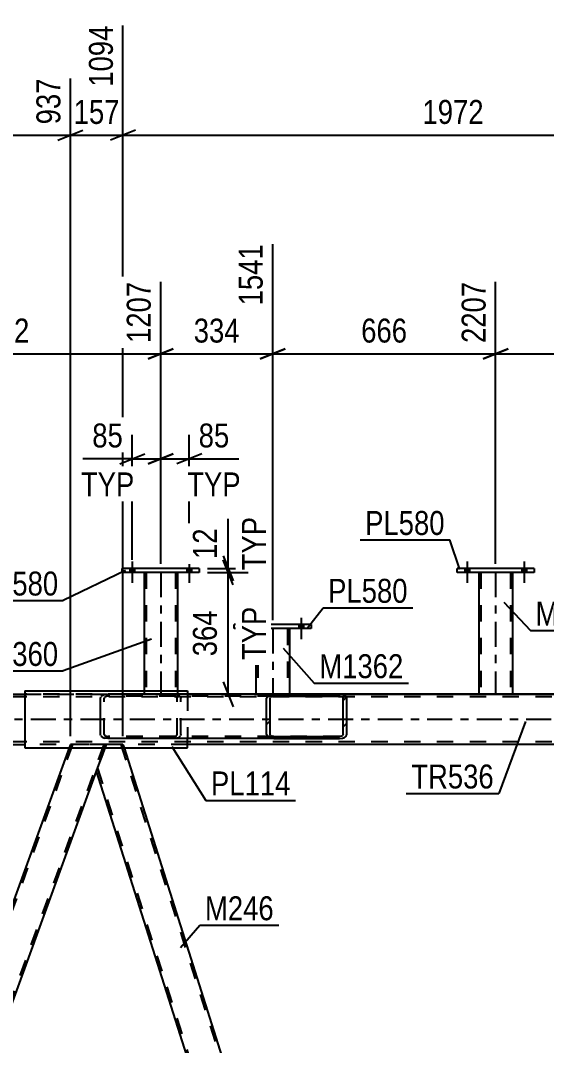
# Model space of a CAD drawing. Header units: millimetres. Extents: x -858 to 331, y -869 to -28.
# Drawn here: x -754.5 to -691.7, y -323.5 to -201 of the extents above; entities that cross this region are included whole.
import ezdxf

# ---------------------------------------------------------------- set-up
doc = ezdxf.new("R2010")
doc.units = ezdxf.units.MM
doc.linetypes.add('DXK_LINE_DOT2', pattern=[3.9198, 1.9599, -1.9599])
doc.linetypes.add('DXK_LINE_DOT3', pattern=[5.9187, 2.979, -0.9799, 0.9799, -0.9799])
doc.styles.add('Arial Narrow', font='ARIALN.TTF', dxfattribs={"height": 0.2})

# ---------------------------------------------------------------- blocks, each defined once
blk = doc.blocks.new('Part-570393797-12536 - 12424')
at = {"color": 2, "linetype": 'Continuous'}
for p, q in [((-782.02, -281.54), (-754, -281.54)), ((-716.39, -281.54), (-689.11, -281.54)), ((-782.02, -287.54), (-754, -287.54)), ((-670.96, -287.54), (-734.55, -287.54))]:
    blk.add_line(p, q, dxfattribs=at)
at = {"color": 7, "linetype": 'DXK_LINE_DOT2'}
for p, q in [((-87.4, -281.54), (-754, -281.54)), ((-754, -281.54), (-716.39, -281.54)), ((-87.4, -281.86), (-786.02, -281.86)), ((-87.4, -287.22), (-786.02, -287.22)), ((-734.55, -287.54), (-754, -287.54))]:
    blk.add_line(p, q, dxfattribs=at)
at = {"color": 7, "linetype": 'DXK_LINE_DOT3'}
blk.add_line((-87.4, -284.54), (-786.02, -284.54), dxfattribs=at)
blk = doc.blocks.new('Part-570393797-12658 - 12424')
at = {"color": 2, "linetype": 'Continuous'}
for p, q in [((-699.75, -266.96), (-699.75, -281.54)), ((-695.75, -266.96), (-695.75, -281.54)), ((-699.75, -281.54), (-695.75, -281.54))]:
    blk.add_line(p, q, dxfattribs=at)
at = {"color": 7, "linetype": 'DXK_LINE_DOT2'}
for p, q in [((-695.75, -266.96), (-699.75, -266.96)), ((-699.75, -266.96), (-699.71, -266.96)), ((-699.51, -266.96), (-699.51, -281.54)), ((-695.99, -266.96), (-695.99, -281.54)), ((-696, -281.54), (-696.04, -281.54)), ((-696.04, -281.54), (-696, -281.54)), ((-696, -281.54), (-695.99, -281.54)), ((-695.99, -281.54), (-696, -281.54))]:
    blk.add_line(p, q, dxfattribs=at)
at = {"color": 7, "linetype": 'DXK_LINE_DOT3'}
blk.add_line((-697.75, -266.96), (-697.75, -281.54), dxfattribs=at)
blk = doc.blocks.new('Part-570393797-12541 - 12424')
at = {"color": 2, "linetype": 'Continuous'}
for p, q in [((-693.15, -266.48), (-702.35, -266.48)), ((-702.35, -266.96), (-702.35, -266.48)), ((-693.15, -266.96), (-702.35, -266.96)), ((-693.15, -266.48), (-693.15, -266.96))]:
    blk.add_line(p, q, dxfattribs=at)
blk = doc.blocks.new('Part-570393797-12558 - 12424')
at = {"color": 2, "linetype": 'Continuous'}
for p, q in [((-726.38, -273.69), (-726.38, -281.54)), ((-722.38, -273.69), (-722.38, -281.54))]:
    blk.add_line(p, q, dxfattribs=at)
at = {"color": 7, "linetype": 'DXK_LINE_DOT2'}
for p, q in [((-722.38, -273.69), (-726.38, -273.69)), ((-726.35, -273.69), (-726.38, -273.69)), ((-726.14, -273.69), (-726.14, -281.54)), ((-722.62, -273.69), (-722.62, -281.54)), ((-726.38, -281.54), (-726.38, -281.54)), ((-726.38, -281.54), (-722.38, -281.54)), ((-722.38, -281.54), (-722.38, -281.54)), ((-722.38, -281.54), (-722.38, -281.54))]:
    blk.add_line(p, q, dxfattribs=at)
at = {"color": 7, "linetype": 'DXK_LINE_DOT3'}
blk.add_line((-724.38, -273.69), (-724.38, -281.54), dxfattribs=at)
blk = doc.blocks.new('Part-570393797-12938 - 12424')
at = {"color": 2, "linetype": 'Continuous'}
for p, q in [((-754, -281.14), (-754, -287.94)), ((-754, -281.14), (-734.55, -281.14)), ((-734.55, -281.14), (-734.55, -281.54)), ((-754, -287.94), (-734.55, -287.94)), ((-734.55, -287.94), (-734.55, -286.82))]:
    blk.add_line(p, q, dxfattribs=at)
at = {"color": 7, "linetype": 'DXK_LINE_DOT2'}
blk.add_line((-734.55, -281.54), (-734.55, -286.82), dxfattribs=at)
blk = doc.blocks.new('Part-570393797-12573 - 12424')
at = {"color": 2, "linetype": 'Continuous'}
for p, q in [((-719.78, -273.21), (-728.98, -273.21)), ((-728.98, -273.69), (-728.98, -273.21)), ((-719.78, -273.21), (-719.78, -273.69)), ((-719.78, -273.69), (-728.98, -273.69))]:
    blk.add_line(p, q, dxfattribs=at)
blk = doc.blocks.new('Part-570393797-12648 - 12424')
at = {"color": 2, "linetype": 'Continuous'}
for p, q in [((-733.15, -266.48), (-742.35, -266.48)), ((-742.35, -266.96), (-742.35, -266.48)), ((-733.15, -266.96), (-742.35, -266.96)), ((-733.15, -266.48), (-733.15, -266.96))]:
    blk.add_line(p, q, dxfattribs=at)
blk = doc.blocks.new('Part-570393797-12677 - 12424')
at = {"color": 2, "linetype": 'Continuous'}
for p, q in [((-739.75, -266.96), (-739.75, -281.14)), ((-735.75, -266.96), (-735.75, -281.14))]:
    blk.add_line(p, q, dxfattribs=at)
at = {"color": 7, "linetype": 'DXK_LINE_DOT2'}
for p, q in [((-735.75, -266.96), (-739.75, -266.96)), ((-739.75, -266.96), (-739.71, -266.96)), ((-739.51, -266.96), (-739.51, -281.54)), ((-735.99, -266.96), (-735.99, -281.54)), ((-739.75, -281.14), (-739.75, -281.54)), ((-735.75, -281.54), (-739.75, -281.54)), ((-735.75, -281.14), (-735.75, -281.54))]:
    blk.add_line(p, q, dxfattribs=at)
at = {"color": 7, "linetype": 'DXK_LINE_DOT3'}
blk.add_line((-737.75, -266.96), (-737.75, -281.54), dxfattribs=at)
blk = doc.blocks.new('Bolt-570393797-12879 - 12424')
at = {"linetype": 'Continuous'}
for points in [[(-700.87, -266.48), (-701.43, -266.48), (-701.43, -266.96), (-700.87, -266.96)], [(-700.87, -266.48), (-701.43, -266.48), (-701.43, -266.96), (-700.87, -266.96)], [(-694.07, -266.48), (-694.63, -266.48), (-694.63, -266.96), (-694.07, -266.96)], [(-694.07, -266.48), (-694.63, -266.48), (-694.63, -266.96), (-694.07, -266.96)]]:
    blk.add_hatch(color=1, dxfattribs=at).paths.add_polyline_path(points)
at = {"color": 1, "linetype": 'Continuous'}
for p, q in [((-701.15, -265.68), (-701.15, -268.2)), ((-701.15, -265.68), (-701.15, -268.2)), ((-694.35, -265.68), (-694.35, -268.2)), ((-694.35, -265.68), (-694.35, -268.2)), ((-701.43, -266.48), (-701.43, -266.96)), ((-701.43, -266.48), (-701.43, -266.96)), ((-700.87, -266.48), (-700.87, -266.96)), ((-700.87, -266.48), (-700.87, -266.96)), ((-694.63, -266.48), (-694.63, -266.96)), ((-694.63, -266.48), (-694.63, -266.96)), ((-694.07, -266.48), (-694.07, -266.96)), ((-694.07, -266.48), (-694.07, -266.96))]:
    blk.add_line(p, q, dxfattribs=at)
blk = doc.blocks.new('Bolt-570393797-12757 - 12424')
at = {"linetype": 'Continuous'}
for points in [[(-740.87, -266.48), (-741.43, -266.48), (-741.43, -266.96), (-740.87, -266.96)], [(-740.87, -266.48), (-741.43, -266.48), (-741.43, -266.96), (-740.87, -266.96)], [(-734.07, -266.48), (-734.63, -266.48), (-734.63, -266.96), (-734.07, -266.96)], [(-734.07, -266.48), (-734.63, -266.48), (-734.63, -266.96), (-734.07, -266.96)]]:
    blk.add_hatch(color=1, dxfattribs=at).paths.add_polyline_path(points)
at = {"color": 1, "linetype": 'Continuous'}
for p, q in [((-741.15, -265.68), (-741.15, -268.2)), ((-741.15, -265.68), (-741.15, -268.2)), ((-734.35, -265.68), (-734.35, -268.2)), ((-734.35, -265.68), (-734.35, -268.2)), ((-741.43, -266.48), (-741.43, -266.96)), ((-741.43, -266.48), (-741.43, -266.96)), ((-740.87, -266.48), (-740.87, -266.96)), ((-740.87, -266.48), (-740.87, -266.96)), ((-734.63, -266.48), (-734.63, -266.96)), ((-734.63, -266.48), (-734.63, -266.96)), ((-734.07, -266.48), (-734.07, -266.96)), ((-734.07, -266.48), (-734.07, -266.96))]:
    blk.add_line(p, q, dxfattribs=at)
blk = doc.blocks.new('Part-570393797-12886 - 12424')
at = {"color": 2, "linetype": 'Continuous'}
for p, q in [((-748.69, -287.94), (-791.71, -406.14)), ((-745.45, -290.74), (-787.45, -406.14))]:
    blk.add_line(p, q, dxfattribs=at)
at = {"color": 7, "linetype": 'DXK_LINE_DOT2'}
for p, q in [((-748.29, -287.54), (-791.6, -406.54)), ((-744.54, -287.54), (-787.85, -406.54)), ((-748.54, -287.54), (-748.69, -287.94)), ((-744.28, -287.54), (-748.54, -287.54)), ((-748.54, -287.54), (-748.5, -287.54)), ((-744.28, -287.54), (-745.45, -290.74)), ((-791.71, -406.14), (-791.85, -406.54)), ((-791.85, -406.54), (-787.6, -406.54)), ((-787.45, -406.14), (-787.6, -406.54))]:
    blk.add_line(p, q, dxfattribs=at)
blk = doc.blocks.new('Bolt-570393797-12900 - 12424')
at = {"linetype": 'Continuous'}
for points in [[(-727.5, -273.21), (-728.06, -273.21), (-728.06, -273.69), (-727.5, -273.69)], [(-727.5, -273.21), (-728.06, -273.21), (-728.06, -273.69), (-727.5, -273.69)], [(-720.7, -273.21), (-721.26, -273.21), (-721.26, -273.69), (-720.7, -273.69)], [(-720.7, -273.21), (-721.26, -273.21), (-721.26, -273.69), (-720.7, -273.69)]]:
    blk.add_hatch(color=1, dxfattribs=at).paths.add_polyline_path(points)
at = {"color": 1, "linetype": 'Continuous'}
for p, q in [((-728.06, -273.21), (-728.06, -273.69)), ((-728.06, -273.21), (-728.06, -273.69)), ((-727.78, -272.41), (-727.78, -274.93)), ((-727.78, -272.41), (-727.78, -274.93)), ((-727.5, -273.21), (-727.5, -273.69)), ((-727.5, -273.21), (-727.5, -273.69)), ((-721.26, -273.21), (-721.26, -273.69)), ((-721.26, -273.21), (-721.26, -273.69)), ((-720.98, -272.41), (-720.98, -274.93)), ((-720.98, -272.41), (-720.98, -274.93)), ((-720.7, -273.21), (-720.7, -273.69)), ((-720.7, -273.21), (-720.7, -273.69))]:
    blk.add_line(p, q, dxfattribs=at)
blk = doc.blocks.new('Part-570393797-13072 - 12424')
at = {"linetype": 'Continuous'}
h = blk.add_hatch(dxfattribs=at)
h.set_pattern_fill('', scale=0.7, style=0, pattern_type=0)
h.set_pattern_definition([(45, (-725.1264, -282.0165), (-1.57154, 1.57154), [])])
h.paths.add_polyline_path([(-725.06, -281.83), (-725.13, -282.02), (-725.13, -286.34), (-725.06, -286.52), (-724.87, -286.68), (-724.59, -286.78), (-724.25, -286.82), (-716.39, -286.82), (-716.06, -286.78), (-715.77, -286.68), (-715.59, -286.52), (-715.52, -286.34), (-715.52, -282.02), (-715.59, -281.83), (-715.77, -281.68), (-716.06, -281.57), (-716.39, -281.54), (-724.25, -281.54), (-724.59, -281.57), (-724.87, -281.68)])
h.paths.add_polyline_path([(-724.42, -281.79), (-724.25, -281.78), (-716.39, -281.78), (-716.22, -281.79), (-716.08, -281.85), (-715.99, -281.92), (-715.96, -282.02), (-715.96, -286.34), (-715.99, -286.43), (-716.08, -286.51), (-716.22, -286.56), (-716.39, -286.58), (-724.25, -286.58), (-724.42, -286.56), (-724.56, -286.51), (-724.66, -286.43), (-724.69, -286.34), (-724.69, -282.02), (-724.66, -281.92), (-724.56, -281.85)])
at = {"color": 2, "linetype": 'Continuous'}
for p, q in [((-744.42, -281.57), (-744.08, -281.54)), ((-724.25, -281.54), (-744.08, -281.54)), ((-724.25, -281.54), (-724.59, -281.57)), ((-724.42, -281.79), (-724.25, -281.78)), ((-724.25, -281.54), (-716.39, -281.54)), ((-724.25, -281.78), (-716.39, -281.78)), ((-716.06, -281.57), (-716.39, -281.54)), ((-716.39, -281.78), (-716.22, -281.79)), ((-744.96, -282.02), (-744.89, -281.83)), ((-744.96, -286.34), (-744.96, -282.02)), ((-725.06, -281.83), (-725.13, -282.02)), ((-725.13, -286.34), (-725.13, -282.02)), ((-724.69, -282.02), (-724.66, -281.92)), ((-724.69, -286.34), (-724.69, -282.02)), ((-715.99, -281.92), (-715.96, -282.02)), ((-715.96, -286.34), (-715.96, -282.02)), ((-715.52, -282.02), (-715.59, -281.83)), ((-715.52, -286.34), (-715.52, -282.02)), ((-744.89, -286.52), (-744.96, -286.34)), ((-725.13, -286.34), (-725.06, -286.52)), ((-724.66, -286.43), (-724.69, -286.34)), ((-724.25, -286.58), (-724.42, -286.56)), ((-724.25, -286.58), (-716.39, -286.58)), ((-716.22, -286.56), (-716.39, -286.58)), ((-715.96, -286.34), (-715.99, -286.43)), ((-715.59, -286.52), (-715.52, -286.34)), ((-744.08, -286.82), (-744.42, -286.78)), ((-724.25, -286.82), (-744.08, -286.82)), ((-724.59, -286.78), (-724.25, -286.82)), ((-724.25, -286.82), (-716.39, -286.82)), ((-716.39, -286.82), (-716.06, -286.78))]:
    blk.add_line(p, q, dxfattribs=at)
at = {"color": 7, "linetype": 'DXK_LINE_DOT2'}
for p, q in [((-744.08, -281.78), (-744.25, -281.79)), ((-716.39, -281.78), (-744.08, -281.78)), ((-736.22, -281.54), (-735.89, -281.57)), ((-736.05, -281.79), (-736.22, -281.78)), ((-716.39, -281.54), (-724.25, -281.54)), ((-744.49, -281.92), (-744.52, -282.02)), ((-744.52, -286.34), (-744.52, -282.02)), ((-735.78, -282.02), (-735.82, -281.92)), ((-735.78, -286.34), (-735.78, -282.02)), ((-735.41, -281.83), (-735.35, -282.02)), ((-735.35, -286.34), (-735.35, -282.02)), ((-744.52, -286.34), (-744.49, -286.43)), ((-744.25, -286.56), (-744.08, -286.58)), ((-716.39, -286.58), (-744.08, -286.58)), ((-736.22, -286.58), (-736.05, -286.56)), ((-735.82, -286.43), (-735.78, -286.34)), ((-735.35, -286.34), (-735.41, -286.52)), ((-735.89, -286.78), (-736.22, -286.82)), ((-716.39, -286.82), (-724.25, -286.82))]:
    blk.add_line(p, q, dxfattribs=at)
at = {"color": 2, "linetype": 'Continuous'}
for centre, radius, start, end in [((-744.28, -282.38), 0.817, 99.5183, 138.064), ((-724.45, -282.38), 0.817, 99.5183, 138.064), ((-724.35, -282.2), 0.409, 99.5183, 138.064), ((-716.29, -282.2), 0.409, 41.9361, 80.4818), ((-716.19, -282.38), 0.817, 41.9361, 80.4818), ((-744.28, -285.97), 0.817, 221.9361, 260.4818), ((-724.45, -285.97), 0.817, 221.9361, 260.4818), ((-724.35, -286.16), 0.409, 221.9361, 260.4818), ((-716.29, -286.16), 0.409, 279.5183, 318.064), ((-716.19, -285.97), 0.817, 279.5183, 318.064)]:
    blk.add_arc(centre, radius, start, end, dxfattribs=at)
at = {"color": 7, "linetype": 'DXK_LINE_DOT2'}
for centre, radius, start, end in [((-744.18, -282.2), 0.409, 99.5183, 138.064), ((-736.12, -282.2), 0.409, 41.9361, 80.4818), ((-736.02, -282.38), 0.817, 41.9361, 80.4818), ((-744.18, -286.16), 0.409, 221.9361, 260.4818), ((-736.12, -286.16), 0.409, 279.5183, 318.064), ((-736.02, -285.97), 0.817, 279.5183, 318.064)]:
    blk.add_arc(centre, radius, start, end, dxfattribs=at)
blk = doc.blocks.new('Part-570393797-12995 - 12424')
at = {"color": 2, "linetype": 'Continuous'}
for p, q in [((-744.43, -287.94), (-745.45, -290.74)), ((-742.14, -287.94), (-705.55, -403.33)), ((-745.45, -290.74), (-708.86, -406.14)), ((-705.55, -403.33), (-706.57, -406.14))]:
    blk.add_line(p, q, dxfattribs=at)
at = {"color": 7, "linetype": 'DXK_LINE_DOT2'}
for p, q in [((-744.28, -287.54), (-744.43, -287.94)), ((-742.27, -287.54), (-744.28, -287.54)), ((-742.52, -287.54), (-705.69, -403.7)), ((-742.27, -287.54), (-742.14, -287.94)), ((-745.32, -290.37), (-708.48, -406.54)), ((-705.69, -403.7), (-705.82, -404.07)), ((-708.86, -406.14), (-708.73, -406.54)), ((-706.72, -406.54), (-708.73, -406.54)), ((-706.57, -406.14), (-706.72, -406.54))]:
    blk.add_line(p, q, dxfattribs=at)
blk = doc.blocks.new('Part-570393797-13025 - 12424')
at = {"color": 7, "linetype": 'DXK_LINE_DOT2'}
for p, q in [((-663.15, -287.54), (-706.46, -406.54)), ((-659.41, -287.54), (-702.72, -406.54)), ((-663.41, -287.54), (-663.55, -287.94)), ((-659.15, -287.54), (-663.41, -287.54)), ((-663.41, -287.54), (-663.37, -287.54)), ((-659.15, -287.54), (-660.32, -290.74)), ((-705.55, -403.33), (-706.72, -406.54)), ((-702.46, -406.54), (-706.72, -406.54)), ((-702.32, -406.14), (-702.46, -406.54))]:
    blk.add_line(p, q, dxfattribs=at)
at = {"color": 2, "linetype": 'Continuous'}
for p, q in [((-663.55, -287.94), (-705.55, -403.33)), ((-660.32, -290.74), (-702.32, -406.14))]:
    blk.add_line(p, q, dxfattribs=at)
blk = doc.blocks.new('StraightDimension-570393797-26396 - 12424')
at = {"color": 7, "linetype": 'Continuous'}
for p, q in [((-724.38, -272.69), (-724.38, -227.72)), ((-697.75, -265.96), (-697.75, -232.22)), ((-722.88, -240.24), (-725.88, -241.44)), ((-724.38, -240.84), (-697.75, -240.84)), ((-699.25, -241.44), (-696.25, -240.24))]:
    blk.add_line(p, q, dxfattribs=at)
at = {"color": 0}
blk.add_wipeout([(-707.72, -240.09), (-707.72, -235.89), (-714.41, -235.89), (-714.41, -240.09)], dxfattribs=at)
at = {"color": 3, "style": 'Arial Narrow'}
blk.add_text('666', height=2.863, dxfattribs=at).set_placement((-713.81, -239.49))
at = {"color": 0, "linetype": 'Continuous'}
blk.add_wipeout([(-698.35, -231.62), (-702.55, -231.62), (-702.55, -240.14), (-698.35, -240.14)], dxfattribs=at)
at = {"color": 3, "linetype": 'Continuous', "style": 'Arial Narrow'}
blk.add_text('2207', height=2.863, rotation=90.0002, dxfattribs=at).set_placement((-698.95, -239.54))
blk = doc.blocks.new('StraightDimension-570393797-14136 - 12424')
at = {"color": 7, "linetype": 'Continuous'}
for p, q in [((-737.75, -265.96), (-737.75, -250.53)), ((-734.35, -265.48), (-734.35, -250.53)), ((-739.25, -253.98), (-736.25, -252.78)), ((-737.75, -253.38), (-734.35, -253.38)), ((-732.85, -252.78), (-735.85, -253.98)), ((-734.35, -253.38), (-728.44, -253.38)), ((-734.35, -253.38), (-728.44, -253.38))]:
    blk.add_line(p, q, dxfattribs=at)
at = {"color": 0}
blk.add_wipeout([(-728.96, -252.63), (-728.96, -248.43), (-733.82, -248.43), (-733.82, -252.63)], dxfattribs=at)
at = {"color": 0, "linetype": 'Continuous'}
blk.add_wipeout([(-727.6, -258.48), (-727.6, -254.28), (-735.19, -254.28), (-735.19, -258.48)], dxfattribs=at)
at = {"color": 3, "style": 'Arial Narrow'}
blk.add_text('85', height=2.863, dxfattribs=at).set_placement((-733.22, -252.03))
at = {"color": 3, "linetype": 'Continuous', "style": 'Arial Narrow'}
blk.add_text('TYP', height=2.863, dxfattribs=at).set_placement((-734.59, -257.88))
blk = doc.blocks.new('StraightDimension-570393797-14426 - 12424')
at = {"color": 7, "linetype": 'Continuous'}
for p, q in [((-742.27, -286.54), (-742.27, -201.59)), ((-748.54, -286.54), (-748.54, -207.92)), ((-750.04, -215.3), (-747.04, -214.1)), ((-740.77, -214.1), (-743.77, -215.3)), ((-748.54, -214.7), (-742.27, -214.7))]:
    blk.add_line(p, q, dxfattribs=at)
at = {"color": 0}
blk.add_wipeout([(-742.06, -213.95), (-742.06, -209.75), (-748.75, -209.75), (-748.75, -213.95)], dxfattribs=at)
at = {"color": 3, "style": 'Arial Narrow'}
blk.add_text('157', height=2.863, dxfattribs=at).set_placement((-748.15, -213.35))
at = {"color": 0, "linetype": 'Continuous'}
blk.add_wipeout([(-742.87, -200.99), (-747.07, -200.99), (-747.07, -209.5), (-742.87, -209.5)], dxfattribs=at)
at = {"color": 3, "linetype": 'Continuous', "style": 'Arial Narrow'}
blk.add_text('1094', height=2.863, rotation=90.0002, dxfattribs=at).set_placement((-743.47, -208.9))
blk = doc.blocks.new('StraightDimension-570393797-14166 - 12424')
at = {"color": 7, "linetype": 'Continuous'}
for p, q in [((-729.7, -266.48), (-729.7, -260.57)), ((-729.7, -266.48), (-729.7, -260.57)), ((-730.3, -264.98), (-729.1, -267.98)), ((-729.1, -268.46), (-730.3, -265.46)), ((-732.15, -266.48), (-727.3, -266.48)), ((-732.15, -266.96), (-727.3, -266.96)), ((-729.7, -266.96), (-729.7, -266.48))]:
    blk.add_line(p, q, dxfattribs=at)
at = {"color": 0, "linetype": 'Continuous'}
blk.add_wipeout([(-724.6, -259.73), (-728.8, -259.73), (-728.8, -267.32), (-724.6, -267.32)], dxfattribs=at)
at = {"color": 0}
blk.add_wipeout([(-730.45, -261.1), (-734.65, -261.1), (-734.65, -265.96), (-730.45, -265.96)], dxfattribs=at)
at = {"color": 3, "linetype": 'Continuous', "style": 'Arial Narrow'}
blk.add_text('TYP', height=2.863, rotation=90.0002, dxfattribs=at).set_placement((-725.2, -266.72))
at = {"color": 3, "style": 'Arial Narrow'}
blk.add_text('12', height=2.863, rotation=90.0002, dxfattribs=at).set_placement((-731.05, -265.36))
blk = doc.blocks.new('StraightDimension-570393797-26397 - 12424')
at = {"color": 7, "linetype": 'Continuous'}
for p, q in [((-724.38, -272.69), (-724.38, -227.72)), ((-737.75, -265.96), (-737.75, -232.22)), ((-736.25, -240.24), (-739.25, -241.44)), ((-737.75, -240.84), (-724.38, -240.84)), ((-725.88, -241.44), (-722.88, -240.24))]:
    blk.add_line(p, q, dxfattribs=at)
at = {"color": 0}
blk.add_wipeout([(-727.72, -240.09), (-727.72, -235.89), (-734.41, -235.89), (-734.41, -240.09)], dxfattribs=at)
at = {"color": 3, "style": 'Arial Narrow'}
blk.add_text('334', height=2.863, dxfattribs=at).set_placement((-733.81, -239.49))
at = {"color": 0, "linetype": 'Continuous'}
blk.add_wipeout([(-724.98, -227.12), (-729.18, -227.12), (-729.18, -235.64), (-724.98, -235.64)], dxfattribs=at)
at = {"color": 3, "linetype": 'Continuous', "style": 'Arial Narrow'}
blk.add_text('1541', height=2.863, rotation=90.0002, dxfattribs=at).set_placement((-725.58, -235.04))
blk = doc.blocks.new('StraightDimension-570393797-14444 - 12424')
at = {"color": 7, "linetype": 'Continuous'}
for p, q in [((-742.27, -286.54), (-742.27, -201.59)), ((-663.41, -286.54), (-663.41, -206.09)), ((-740.77, -214.1), (-743.77, -215.3)), ((-664.91, -215.3), (-661.91, -214.1)), ((-742.27, -214.7), (-663.41, -214.7))]:
    blk.add_line(p, q, dxfattribs=at)
at = {"color": 0}
blk.add_wipeout([(-698.58, -213.95), (-698.58, -209.75), (-707.09, -209.75), (-707.09, -213.95)], dxfattribs=at)
at = {"color": 3, "style": 'Arial Narrow'}
blk.add_text('1972', height=2.863, dxfattribs=at).set_placement((-706.49, -213.35))
at = {"color": 0, "linetype": 'Continuous'}
blk.add_wipeout([(-664.01, -205.49), (-668.21, -205.49), (-668.21, -214), (-664.01, -214)], dxfattribs=at)
at = {"color": 3, "linetype": 'Continuous', "style": 'Arial Narrow'}
blk.add_text('3065', height=2.863, rotation=90.0002, dxfattribs=at).set_placement((-664.61, -213.4))
blk = doc.blocks.new('StraightDimension-570393797-14145 - 12424')
at = {"color": 7, "linetype": 'Continuous'}
for p, q in [((-741.15, -265.48), (-741.15, -250.53)), ((-737.75, -265.96), (-737.75, -250.53)), ((-741.15, -253.38), (-747.05, -253.38)), ((-741.15, -253.38), (-747.05, -253.38)), ((-742.65, -253.98), (-739.65, -252.78)), ((-741.15, -253.38), (-737.75, -253.38)), ((-736.25, -252.78), (-739.25, -253.98))]:
    blk.add_line(p, q, dxfattribs=at)
at = {"color": 0}
blk.add_wipeout([(-741.67, -252.63), (-741.67, -248.43), (-746.53, -248.43), (-746.53, -252.63)], dxfattribs=at)
at = {"color": 0, "linetype": 'Continuous'}
blk.add_wipeout([(-740.3, -258.48), (-740.3, -254.28), (-747.89, -254.28), (-747.89, -258.48)], dxfattribs=at)
at = {"color": 3, "style": 'Arial Narrow'}
blk.add_text('85', height=2.863, dxfattribs=at).set_placement((-745.93, -252.03))
at = {"color": 3, "linetype": 'Continuous', "style": 'Arial Narrow'}
blk.add_text('TYP', height=2.863, dxfattribs=at).set_placement((-747.29, -257.88))
blk = doc.blocks.new('StraightDimension-570393797-14155 - 12424')
at = {"color": 7, "linetype": 'Continuous'}
for p, q in [((-729.1, -268.46), (-730.3, -265.46)), ((-732.15, -266.96), (-727.3, -266.96)), ((-729.7, -281.54), (-729.7, -266.96)), ((-730.3, -280.04), (-729.1, -283.04)), ((-621.22, -281.54), (-732.55, -281.54))]:
    blk.add_line(p, q, dxfattribs=at)
at = {"color": 0, "linetype": 'Continuous'}
blk.add_wipeout([(-724.6, -270.46), (-728.8, -270.46), (-728.8, -278.05), (-724.6, -278.05)], dxfattribs=at)
at = {"color": 0}
blk.add_wipeout([(-730.45, -270.91), (-734.65, -270.91), (-734.65, -277.59), (-730.45, -277.59)], dxfattribs=at)
at = {"color": 3, "style": 'Arial Narrow'}
blk.add_text('364', height=2.863, rotation=90.0002, dxfattribs=at).set_placement((-731.05, -276.99))
at = {"color": 3, "linetype": 'Continuous', "style": 'Arial Narrow'}
blk.add_text('TYP', height=2.863, rotation=90.0002, dxfattribs=at).set_placement((-725.2, -277.45))
blk = doc.blocks.new('StraightDimension-570393797-14179 - 12424')
at = {"color": 7, "linetype": 'Continuous'}
for p, q in [((-748.54, -286.54), (-748.54, -207.92)), ((-786.02, -280.54), (-786.02, -211.57)), ((-784.52, -214.1), (-787.52, -215.3)), ((-750.04, -215.3), (-747.04, -214.1)), ((-786.02, -214.7), (-748.54, -214.7))]:
    blk.add_line(p, q, dxfattribs=at)
at = {"color": 0}
blk.add_wipeout([(-763.94, -213.95), (-763.94, -209.75), (-770.62, -209.75), (-770.62, -213.95)], dxfattribs=at)
at = {"color": 3, "style": 'Arial Narrow'}
blk.add_text('937', height=2.863, dxfattribs=at).set_placement((-770.02, -213.35))
at = {"color": 0, "linetype": 'Continuous'}
for points in [[(-749.14, -207.32), (-753.34, -207.32), (-753.34, -214), (-749.14, -214)], [(-786.62, -210.97), (-790.82, -210.97), (-790.82, -214), (-786.62, -214)]]:
    blk.add_wipeout(points, dxfattribs=at)
at = {"color": 3, "linetype": 'Continuous', "style": 'Arial Narrow'}
for s, height, p in [('937', 2.863, (-749.74, -213.4)), ('0', 2.86, (-787.22, -213.4))]:
    blk.add_text(s, height=height, rotation=90.0002, dxfattribs=at).set_placement(p)
blk = doc.blocks.new('StraightDimension-570393797-26395 - 12424')
at = {"color": 7, "linetype": 'Continuous'}
for p, q in [((-697.75, -265.96), (-697.75, -232.22)), ((-673.3, -272.21), (-673.3, -232.22)), ((-696.25, -240.24), (-699.25, -241.44)), ((-697.75, -240.84), (-673.3, -240.84)), ((-674.8, -241.44), (-671.8, -240.24))]:
    blk.add_line(p, q, dxfattribs=at)
at = {"color": 0}
blk.add_wipeout([(-682.18, -240.09), (-682.18, -235.89), (-688.87, -235.89), (-688.87, -240.09)], dxfattribs=at)
at = {"color": 3, "style": 'Arial Narrow'}
blk.add_text('611', height=2.863, dxfattribs=at).set_placement((-688.27, -239.49))
at = {"color": 0, "linetype": 'Continuous'}
blk.add_wipeout([(-673.9, -231.62), (-678.1, -231.62), (-678.1, -240.14), (-673.9, -240.14)], dxfattribs=at)
at = {"color": 3, "linetype": 'Continuous', "style": 'Arial Narrow'}
blk.add_text('2818', height=2.863, rotation=90.0002, dxfattribs=at).set_placement((-674.5, -239.54))
blk = doc.blocks.new('StraightDimension-570393797-26398 - 12424')
at = {"color": 7, "linetype": 'Continuous'}
for p, q in [((-774.61, -265.24), (-774.61, -222.65)), ((-737.75, -265.96), (-737.75, -232.22)), ((-773.11, -240.24), (-776.11, -241.44)), ((-774.61, -240.84), (-737.75, -240.84)), ((-739.25, -241.44), (-736.25, -240.24))]:
    blk.add_line(p, q, dxfattribs=at)
at = {"color": 0}
blk.add_wipeout([(-752.84, -240.09), (-752.84, -235.89), (-759.52, -235.89), (-759.52, -240.09)], dxfattribs=at)
at = {"color": 3, "style": 'Arial Narrow'}
blk.add_text('922', height=2.863, dxfattribs=at).set_placement((-758.92, -239.49))
at = {"color": 0, "linetype": 'Continuous'}
blk.add_wipeout([(-738.35, -231.62), (-742.55, -231.62), (-742.55, -240.14), (-738.35, -240.14)], dxfattribs=at)
at = {"color": 3, "linetype": 'Continuous', "style": 'Arial Narrow'}
blk.add_text('1207', height=2.863, rotation=90.0002, dxfattribs=at).set_placement((-738.95, -239.54))
blk = doc.blocks.new('Mark-570393797-12532 - 12424')
at = {"color": 0}
blk.add_wipeout([(-697.97, -292.8), (-697.97, -289.8), (-707.83, -289.8), (-707.83, -292.8)], dxfattribs=at)
blk.add_wipeout([(-697.97, -292.8), (-697.97, -289.8), (-707.83, -289.8), (-707.83, -292.8)], dxfattribs=at)
at = {"color": 30, "linetype": 'Continuous'}
for p in [(-694.2, -284.81), (-708.43, -293.4)]:
    blk.add_line(p, (-697.37, -293.4), dxfattribs=at)
at = {"color": 3, "style": 'Arial Narrow'}
blk.add_text('TR536', height=2.863, dxfattribs=at).set_placement((-707.83, -292.8))
blk = doc.blocks.new('Mark-570393797-12537 - 12424')
at = {"color": 0}
blk.add_wipeout([(-703.84, -262.49), (-703.84, -259.49), (-713.34, -259.49), (-713.34, -262.49)], dxfattribs=at)
blk.add_wipeout([(-703.84, -262.49), (-703.84, -259.49), (-713.34, -259.49), (-713.34, -262.49)], dxfattribs=at)
at = {"color": 30, "linetype": 'Continuous'}
for p in [(-713.94, -263.09), (-702.01, -266.61)]:
    blk.add_line(p, (-703.24, -263.09), dxfattribs=at)
at = {"color": 3, "style": 'Arial Narrow'}
blk.add_text('PL580', height=2.863, dxfattribs=at).set_placement((-713.34, -262.49))
blk = doc.blocks.new('Mark-570393797-12554 - 12424')
at = {"color": 0}
blk.add_wipeout([(-708.76, -279.61), (-708.76, -276.61), (-718.81, -276.61), (-718.81, -279.61)], dxfattribs=at)
blk.add_wipeout([(-708.76, -279.61), (-708.76, -276.61), (-718.81, -276.61), (-718.81, -279.61)], dxfattribs=at)
at = {"color": 30, "linetype": 'Continuous'}
for p, q in [((-723.14, -276.04), (-719.41, -280.21)), ((-719.41, -280.21), (-708.16, -280.21))]:
    blk.add_line(p, q, dxfattribs=at)
at = {"color": 3, "style": 'Arial Narrow'}
blk.add_text('M1362', height=2.863, dxfattribs=at).set_placement((-718.81, -279.61))
blk = doc.blocks.new('Mark-570393797-12569 - 12424')
at = {"color": 0}
blk.add_wipeout([(-708.26, -270.6), (-708.26, -267.6), (-717.76, -267.6), (-717.76, -270.6)], dxfattribs=at)
blk.add_wipeout([(-708.26, -270.6), (-708.26, -267.6), (-717.76, -267.6), (-717.76, -270.6)], dxfattribs=at)
at = {"color": 30, "linetype": 'Continuous'}
for p, q in [((-720.24, -273.58), (-718.36, -271.2)), ((-718.36, -271.2), (-707.66, -271.2))]:
    blk.add_line(p, q, dxfattribs=at)
at = {"color": 3, "style": 'Arial Narrow'}
blk.add_text('PL580', height=2.863, dxfattribs=at).set_placement((-717.76, -270.6))
blk = doc.blocks.new('Mark-570393797-12934 - 12424')
at = {"color": 0}
blk.add_wipeout([(-722.25, -293.63), (-722.25, -290.63), (-731.75, -290.63), (-731.75, -293.63)], dxfattribs=at)
blk.add_wipeout([(-722.25, -293.63), (-722.25, -290.63), (-731.75, -290.63), (-731.75, -293.63)], dxfattribs=at)
at = {"color": 30, "linetype": 'Continuous'}
for p, q in [((-736.42, -287.77), (-732.35, -294.23)), ((-732.35, -294.23), (-721.65, -294.23))]:
    blk.add_line(p, q, dxfattribs=at)
at = {"color": 3, "style": 'Arial Narrow'}
blk.add_text('PL114', height=2.863, dxfattribs=at).set_placement((-731.75, -293.63))
blk = doc.blocks.new('Mark-570393797-12644 - 12424')
at = {"color": 0}
blk.add_wipeout([(-749.99, -269.73), (-749.99, -266.73), (-759.49, -266.73), (-759.49, -269.73)], dxfattribs=at)
blk.add_wipeout([(-749.99, -269.73), (-749.99, -266.73), (-759.49, -266.73), (-759.49, -269.73)], dxfattribs=at)
at = {"color": 30, "linetype": 'Continuous'}
for p in [(-741.97, -266.73), (-760.09, -270.33)]:
    blk.add_line(p, (-749.39, -270.33), dxfattribs=at)
at = {"color": 3, "style": 'Arial Narrow'}
blk.add_text('PL580', height=2.863, dxfattribs=at).set_placement((-759.49, -269.73))
blk = doc.blocks.new('Mark-570393797-12654 - 12424')
at = {"color": 0}
blk.add_wipeout([(-682.94, -273.32), (-682.94, -270.32), (-692.99, -270.32), (-692.99, -273.32)], dxfattribs=at)
blk.add_wipeout([(-682.94, -273.32), (-682.94, -270.32), (-692.99, -270.32), (-692.99, -273.32)], dxfattribs=at)
at = {"color": 30, "linetype": 'Continuous'}
for p, q in [((-696.78, -270.53), (-693.59, -273.92)), ((-693.59, -273.92), (-682.34, -273.92))]:
    blk.add_line(p, q, dxfattribs=at)
at = {"color": 3, "style": 'Arial Narrow'}
blk.add_text('M1360', height=2.863, dxfattribs=at).set_placement((-692.99, -273.32))
blk = doc.blocks.new('Mark-570393797-12673 - 12424')
at = {"color": 0}
blk.add_wipeout([(-749.99, -278.15), (-749.99, -275.15), (-760.04, -275.15), (-760.04, -278.15)], dxfattribs=at)
blk.add_wipeout([(-749.99, -278.15), (-749.99, -275.15), (-760.04, -275.15), (-760.04, -278.15)], dxfattribs=at)
at = {"color": 30, "linetype": 'Continuous'}
for p in [(-738.86, -274.94), (-760.64, -278.75)]:
    blk.add_line(p, (-749.39, -278.75), dxfattribs=at)
at = {"color": 3, "style": 'Arial Narrow'}
blk.add_text('M1360', height=2.863, dxfattribs=at).set_placement((-760.04, -278.15))
blk = doc.blocks.new('Mark-570393797-12991 - 12424')
at = {"color": 0}
blk.add_wipeout([(-724.25, -308.55), (-724.25, -305.55), (-732.47, -305.55), (-732.47, -308.55)], dxfattribs=at)
blk.add_wipeout([(-724.25, -308.55), (-724.25, -305.55), (-732.47, -305.55), (-732.47, -308.55)], dxfattribs=at)
at = {"color": 30, "linetype": 'Continuous'}
for p, q in [((-735.39, -311.8), (-733.07, -309.15)), ((-733.07, -309.15), (-723.65, -309.15))]:
    blk.add_line(p, q, dxfattribs=at)
at = {"color": 3, "style": 'Arial Narrow'}
blk.add_text('M246', height=2.863, dxfattribs=at).set_placement((-732.47, -308.55))

msp = doc.modelspace()

# ---------------------------------------------------------------- block references
for name in ['Bolt-570393797-12757 - 12424', 'Bolt-570393797-12879 - 12424', 'Part-570393797-12648 - 12424', 'Part-570393797-12677 - 12424', 'Part-570393797-12541 - 12424', 'Part-570393797-12658 - 12424', 'Part-570393797-12573 - 12424', 'Bolt-570393797-12900 - 12424', 'Part-570393797-12558 - 12424', 'Part-570393797-12536 - 12424', 'Part-570393797-12938 - 12424', 'Part-570393797-13072 - 12424', 'Part-570393797-12886 - 12424', 'Part-570393797-12995 - 12424', 'Part-570393797-13025 - 12424']:
    msp.add_blockref(name, (0, 0))

# ---------------------------------------------------------------- next in the draw order: block references
for name in ['StraightDimension-570393797-14426 - 12424', 'StraightDimension-570393797-26396 - 12424', 'StraightDimension-570393797-14136 - 12424', 'Mark-570393797-12934 - 12424', 'Mark-570393797-12991 - 12424']:
    msp.add_blockref(name, (0, 0))

# ---------------------------------------------------------------- next in the draw order: block references
msp.add_blockref('StraightDimension-570393797-14166 - 12424', (0, 0))

# ---------------------------------------------------------------- next in the draw order: block references
msp.add_blockref('StraightDimension-570393797-26397 - 12424', (0, 0))

# ---------------------------------------------------------------- next in the draw order: block references
msp.add_blockref('StraightDimension-570393797-14444 - 12424', (0, 0))

# ---------------------------------------------------------------- next in the draw order: block references
for name in ['StraightDimension-570393797-14145 - 12424', 'StraightDimension-570393797-14155 - 12424', 'Mark-570393797-12532 - 12424']:
    msp.add_blockref(name, (0, 0))

# ---------------------------------------------------------------- next in the draw order: block references
for name in ['StraightDimension-570393797-14179 - 12424', 'StraightDimension-570393797-26395 - 12424', 'Mark-570393797-12537 - 12424', 'Mark-570393797-12569 - 12424', 'Mark-570393797-12554 - 12424']:
    msp.add_blockref(name, (0, 0))

# ---------------------------------------------------------------- next in the draw order: block references
for name in ['StraightDimension-570393797-26398 - 12424', 'Mark-570393797-12644 - 12424', 'Mark-570393797-12654 - 12424', 'Mark-570393797-12673 - 12424']:
    msp.add_blockref(name, (0, 0))

doc.saveas('drawing.dxf')
